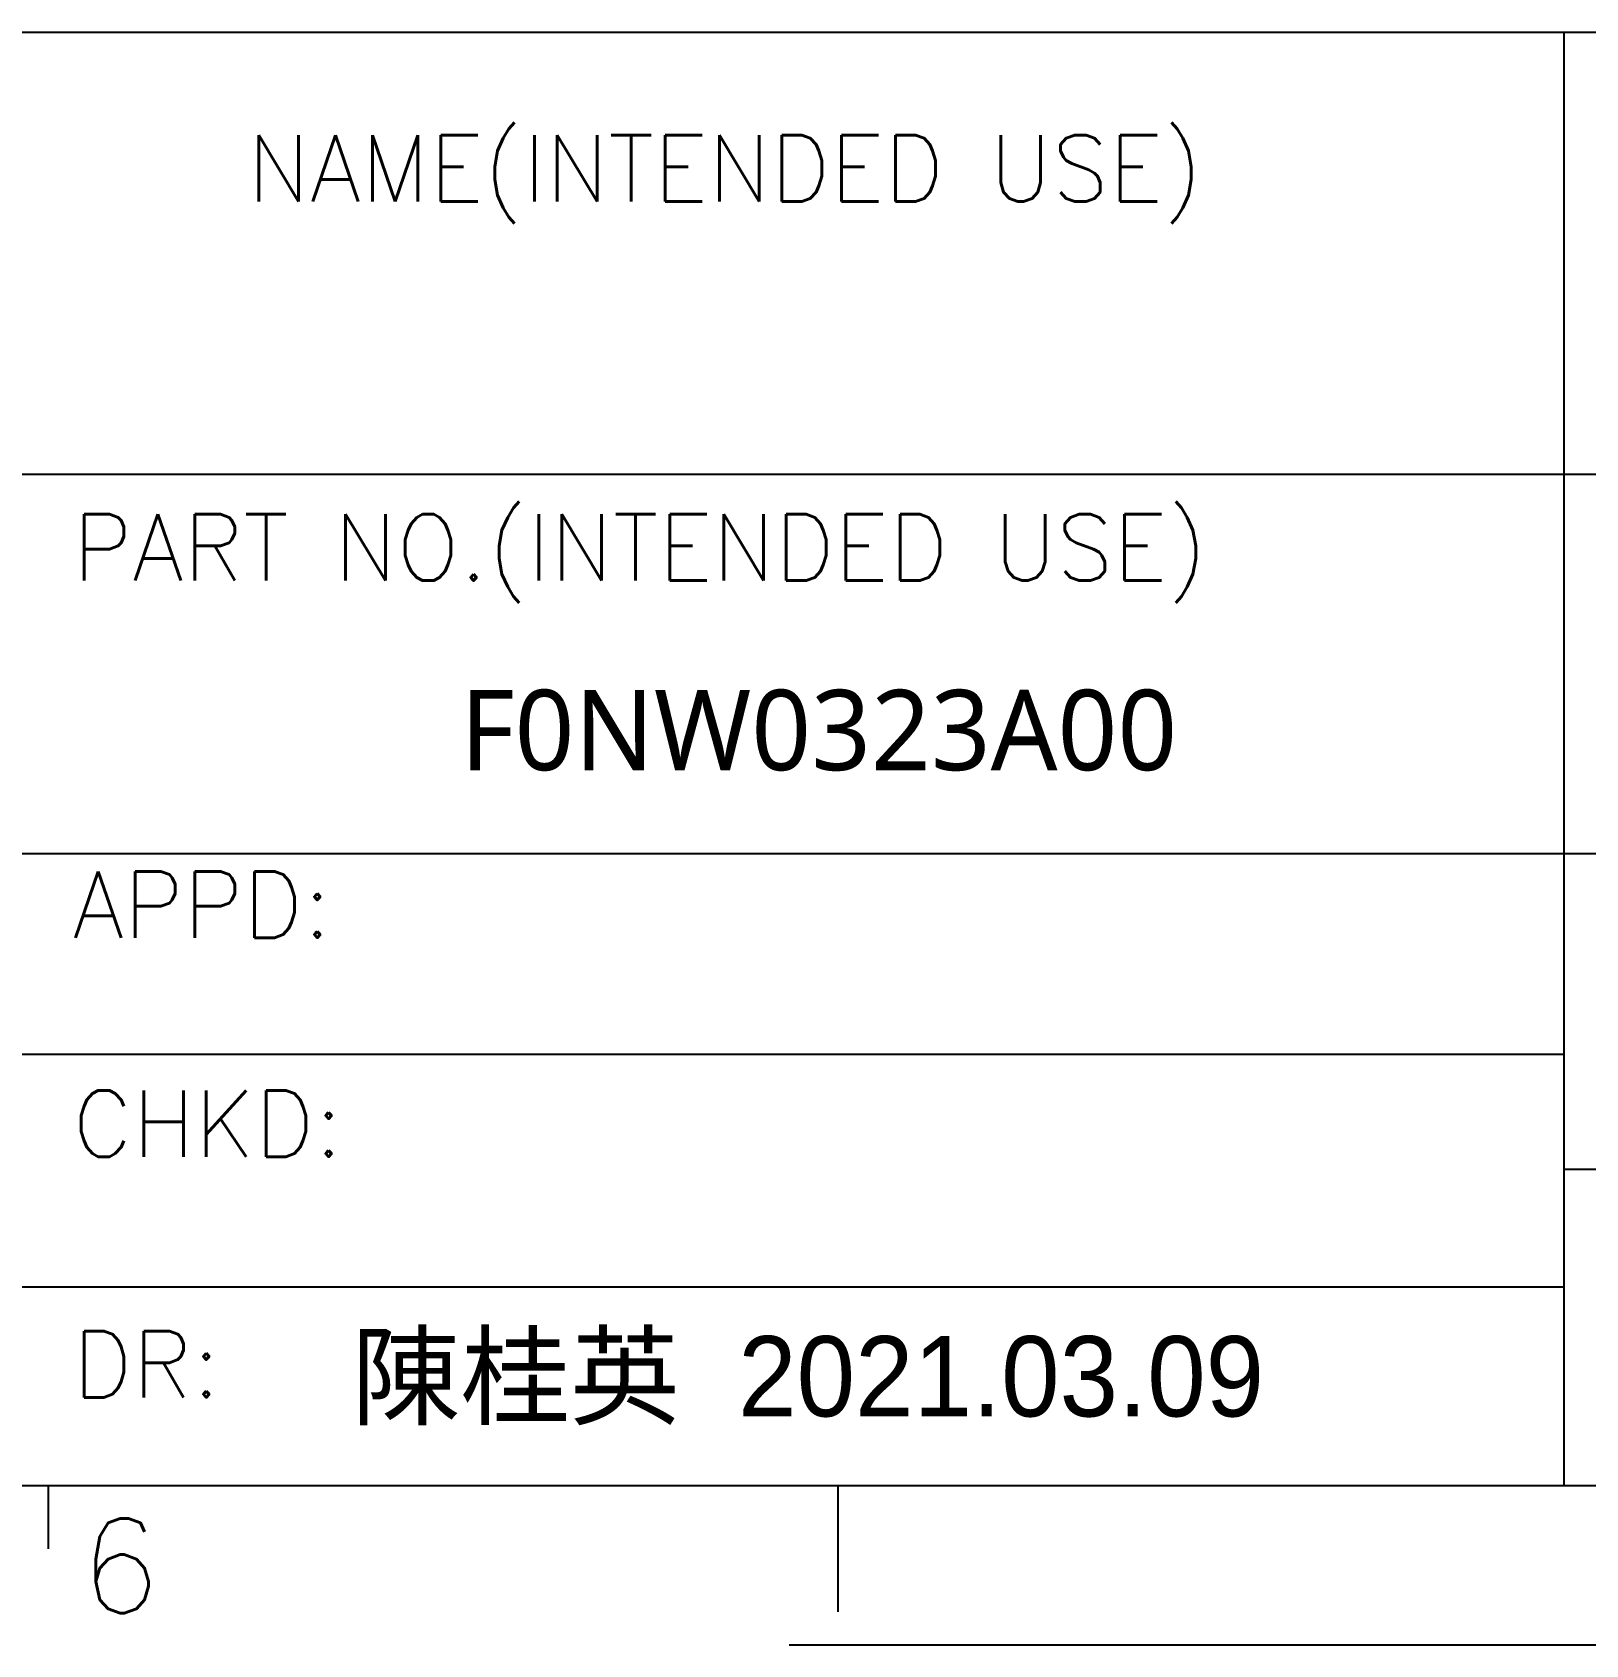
# Model space of a CAD drawing. Header units: millimetres. Extents: x 3885 to 4350, y -149 to 182.
# Drawn here: x 4214.3 to 4272.3, y -149 to -88.8 of the extents above; entities that cross this region are included whole.
import ezdxf

# ---------------------------------------------------------------- set-up
doc = ezdxf.new("R2010")
doc.units = ezdxf.units.MM
doc.header["$LTSCALE"] = 23.1
doc.linetypes.add('PHANTOM', pattern=[29.5, 9.5, -1.5, 3, -1.5, 3, -1.5, 9.5])
doc.layers.get('0').update_dxf_attribs({"linetype": 'CONTINUOUS'})
doc.layers.add('0PAPERF', color=2, linetype='PHANTOM', plot=False)
doc.styles.add('SIMPLEX', font='simplex.shx')
doc.styles.get("Standard").update_dxf_attribs({"font": 'simplex.shx', "width": 0.8})

msp = doc.modelspace()

# ---------------------------------------------------------------- linework, layer by layer
for p, q in [((4127.614, -88.778), (4345.863, -88.778)), ((4271.54, -143.045), (4271.54, -88.778)), ((4345.863, -105.294), (4213.734, -105.294)), ((4345.863, -119.451), (4213.734, -119.451)), ((4271.54, -126.949), (4184.241, -126.949)), ((4345.863, -131.248), (4271.54, -131.248)), ((4213.734, -135.62), (4271.54, -135.62)), ((3890.491, -143.045), (4345.863, -143.045)), ((4214.914, -143.045), (4214.914, -145.405)), ((4244.407, -143.045), (4244.407, -147.764))]:
    msp.add_line(p, q)
at = {"layer": '0PAPERF'}
msp.add_line((3884.542, -148.989), (4349.992, -148.989), dxfattribs=at)

# ---------------------------------------------------------------- texts
at = {"lineweight": 0, "style": 'SIMPLEX'}
msp.add_text('NAME(INTENDED USE)', height=2.47749, dxfattribs=at).set_placement((4222.358, -95.098))
at = {"style": 'SIMPLEX'}
for s, height, p in [('PART NO.(INTENDED USE)', 2.47741, (4215.834, -109.255)), ('APPD:', 2.4774, (4215.834, -122.592)), ('CHKD:', 2.4774, (4215.834, -130.766)), ('DR:', 2.4774, (4215.834, -139.755)), ('6', 3.539, (4216.093, -147.812))]:
    msp.add_text(s, height=height, dxfattribs=at).set_placement(p)
at = {"linetype": 'Continuous', "char_height": 3, "width": 70.84681, "attachment_point": 1}
for s, insert in [('{\\fMicrosoft JhengHei|b0|i0|c136|p18;\\W1;F0NW0323A00}', (4230.31, -113.333)), ('{\\fPMingLiU|b0|i0|c136|p18;\\W1;陳桂英  2021.03.09}', (4226.231, -137.464))]:
    msp.add_mtext(s, dxfattribs=dict(at, insert=insert))

doc.saveas('drawing.dxf')
